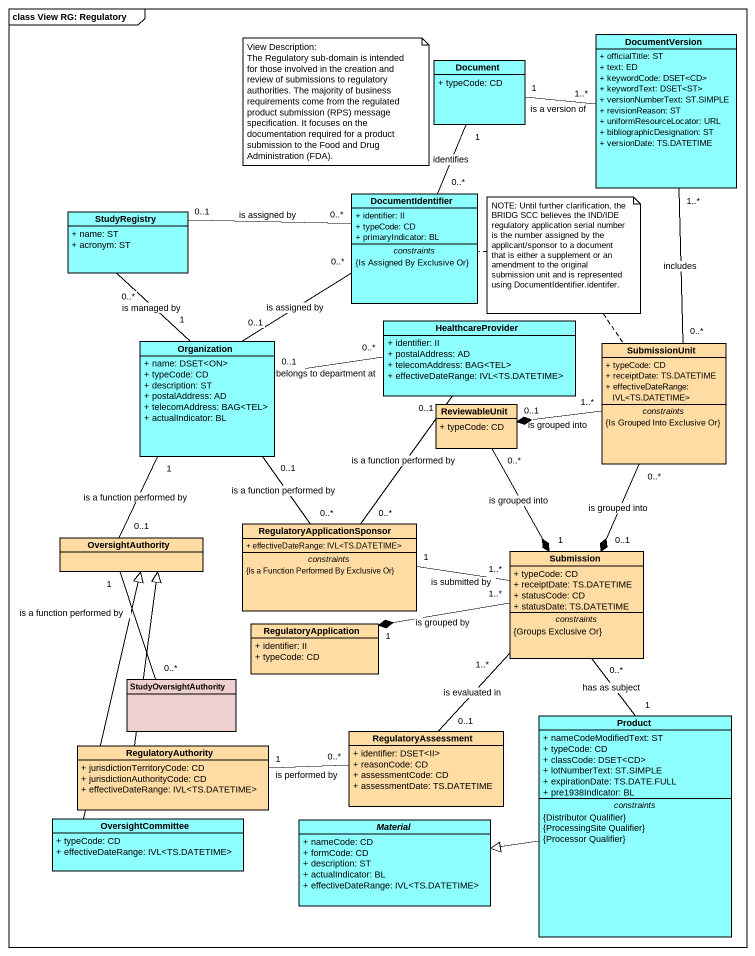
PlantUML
@startuml
mainframe class View RG: Regulatory
hide circle
hide empty members
skinparam classAttributeIconSize 0
class DocumentVersion #8EFFFF {
  + officialTitle: ST
  + text: ED
  + keywordCode: DSET<CD>
  + keywordText: DSET<ST>
  + versionNumberText: ST.SIMPLE
  + revisionReason: ST
  + uniformResourceLocator: URL
  + bibliographicDesignation: ST
  + versionDate: TS.DATETIME
}
class Document #8EFFFF {
  + typeCode: CD
}
class DocumentIdentifier #8EFFFF {
  + identifier: II
  + typeCode: CD
  + primaryIndicator: BL
  -- constraints --
  {Is Assigned By Exclusive Or}
}
class StudyRegistry #8EFFFF {
  + name: ST
  + acronym: ST
}
class Organization #8EFFFF {
  + name: DSET<ON>
  + typeCode: CD
  + description: ST
  + postalAddress: AD
  + telecomAddress: BAG<TEL>
  + actualIndicator: BL
}
class HealthcareProvider #8EFFFF {
  + identifier: II
  + postalAddress: AD
  + telecomAddress: BAG<TEL>
  + effectiveDateRange: IVL<TS.DATETIME>
}
class SubmissionUnit #FEDCA3 {
  + typeCode: CD
  + receiptDate: TS.DATETIME
  + effectiveDateRange: IVL<TS.DATETIME>
  -- constraints --
  {Is Grouped Into Exclusive Or}
}
class ReviewableUnit #FEDCA3 {
  + typeCode: CD
}
class OversightAuthority #FEDCA3
class RegulatoryApplicationSponsor #FEDCA3 {
  + effectiveDateRange: IVL<TS.DATETIME>
  -- constraints --
  {Is a Function Performed By Exclusive Or}
}
class Submission #FEDCA3 {
  + typeCode: CD
  + receiptDate: TS.DATETIME
  + statusCode: CD
  + statusDate: TS.DATETIME
  -- constraints --
  {Groups Exclusive Or}
}
class RegulatoryApplication #FEDCA3 {
  + identifier: II
  + typeCode: CD
}
class StudyOversightAuthority #EED0D0
class RegulatoryAuthority #FEDCA3 {
  + jurisdictionTerritoryCode: CD
  + jurisdictionAuthorityCode: CD
  + effectiveDateRange: IVL<TS.DATETIME>
}
class RegulatoryAssessment #FEDCA3 {
  + identifier: DSET<II>
  + reasonCode: CD
  + assessmentCode: CD
  + assessmentDate: TS.DATETIME
}
class Product #8EFFFF {
  + nameCodeModifiedText: ST
  + typeCode: CD
  + classCode: DSET<CD>
  + lotNumberText: ST.SIMPLE
  + expirationDate: TS.DATE.FULL
  + pre1938Indicator: BL
  -- constraints --
  {Distributor Qualifier}
  {ProcessingSite Qualifier}
  {Processor Qualifier}
}
class OversightCommittee #8EFFFF {
  + typeCode: CD
  + effectiveDateRange: IVL<TS.DATETIME>
}
abstract class Material #8EFFFF {
  + nameCode: CD
  + formCode: CD
  + description: ST
  + actualIndicator: BL
  + effectiveDateRange: IVL<TS.DATETIME>
}
DocumentVersion "1..*" -left- "1" Document : is a version of
DocumentIdentifier "0..*" -up- "1" Document : identifies
DocumentIdentifier "0..*" -left- "0..1" StudyRegistry : is assigned by
DocumentIdentifier "0..*" -- "0..1" Organization : is assigned by
StudyRegistry "0..*" -- "1" Organization : is managed by
HealthcareProvider "0..*" -left- "0..1" Organization : belongs to department at
SubmissionUnit "0..*" -up- "1..*" DocumentVersion : includes
SubmissionUnit "1..*" -left-* "0..1" ReviewableUnit : is grouped into
SubmissionUnit "0..*" --* "0..1" Submission : is grouped into
ReviewableUnit "0..*" --* "1" Submission : is grouped into
OversightAuthority "0..1" -up- "1" Organization : is a function performed by
RegulatoryApplicationSponsor "0..*" -up- "0..1" Organization : is a function performed by
RegulatoryApplicationSponsor "0..*" -up- "0..1" HealthcareProvider : is a function performed by
Submission "1..*" -left- "1" RegulatoryApplicationSponsor : is submitted by
Submission "1..*" -left-* "1" RegulatoryApplication : is grouped by
Submission "1..*" -- "0..1" RegulatoryAssessment : is evaluated in
Submission "0..*" -- "1" Product : has as subject
StudyOversightAuthority "0..*" -up- "1" OversightAuthority : is a function performed by
RegulatoryAuthority -up-|> OversightAuthority
RegulatoryAssessment "0..*" -left- "1" RegulatoryAuthority : is performed by
Product -left-|> Material
OversightCommittee -up-|> OversightAuthority
note as N1
  View Description:
  The Regulatory sub-domain is intended for those involved in the creation and review of submissions to regulatory authorities. The majority of business requirements come from the regulated product submission (RPS) message specification. It focuses on the documentation required for a product submission to the Food and Drug Administration (FDA).
end note
note as N2
  NOTE: Until further clarification, the BRIDG SCC believes the IND/IDE regulatory application serial number is the number assigned by the applicant/sponsor to a document that is either a supplement or an amendment to the original submission unit and is represented using DocumentIdentifier.identifer.
end note
N2 .. DocumentIdentifier
N2 .. SubmissionUnit
@enduml
